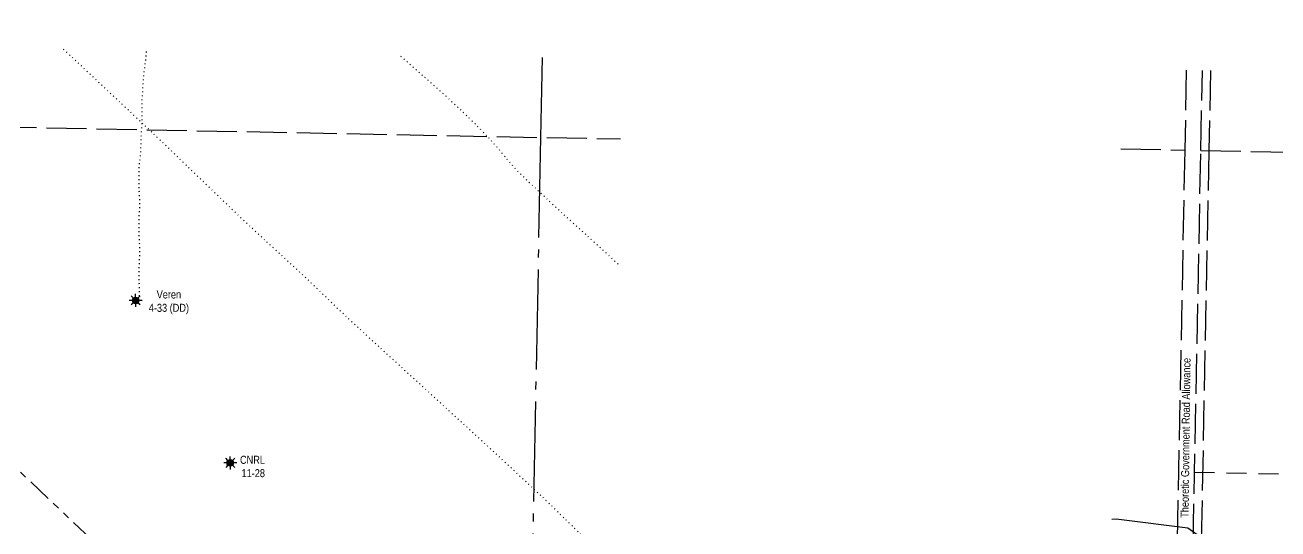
# Model space of a CAD drawing. Extents: x 398369 to 421873, y 6032457 to 6050071.
# Drawn here: x 409477 to 411042, y 6047825 to 6048455 of the extents above; entities that cross this region are included whole.
import ezdxf
from ezdxf.enums import TextEntityAlignment as Align

# ---------------------------------------------------------------- set-up
doc = ezdxf.new("R2010")
doc.units = 0
doc.header["$LTSCALE"] = 5
doc.header["$PDSIZE"] = 0.5
for name, pattern in [('foc-DOT', [1, 0.2, -0.8]), ('foc-DRILLPATH', [14.75, 6, -1.75, 1.75, -1.75, 1.75, -1.75]), ('foc-LSD', [8, 5, -3]), ('foc-QUARTERLINE', [33, 25, -3, 2, -3]), ('foc-UNSURVEYED', [12.5, 10, -2.5])]:
    doc.linetypes.add(name, pattern=pattern)
doc.layers.get('Defpoints').update_dxf_attribs({"color": 9})
for name, color, linetype in [('ABADATA-DRILL', 8, 'foc-DOT'), ('ABADATA-DRILL-T', 8, 'Continuous'), ('C-RW', 13, 'Continuous'), ('L-ROAD-T', 7, 'Continuous'), ('L-SECQ', 8, 'foc-QUARTERLINE'), ('L-SECTION-LSD', 7, 'foc-LSD'), ('L-USEC', 7, 'foc-UNSURVEYED'), ('P-PDRILLPATH', 12, 'foc-DRILLPATH')]:
    doc.layers.add(name, color=color, linetype=linetype)
doc.layers.add('C-RW-T', color=13, linetype='Continuous', lineweight=9)
doc.styles.add('80CG', font='ARIALN.TTF', dxfattribs={"height": 10})
doc.styles.add('80L', font='ARIALN.TTF', dxfattribs={"height": 10})
doc.dimstyles.new('Compass 5 000', dxfattribs={"dimscale": 5, "dimtxt": 9, "dimasz": 2, "dimexe": 0.2, "dimexo": 0.0625, "dimgap": 0.5, "dimtad": 0, "dimtih": 1, "dimtoh": 1, "dimzin": 0, "dimdsep": 46, "dimtxsty": '80CG', "dimcen": 0.1, "dimse1": 1, "dimse2": 1, "dimclrd": 256, "dimclrt": 256, "dimaunit": 1, "dimadec": 4, "dimazin": 0, "dimtfac": 0.06, "dimtofl": 0, "dimtmove": 0, "dimatfit": 1, "dimfxl": 0.2, "dimtolj": 1, "dimtzin": 0, "dimlwd": -1, "dimarcsym": 0})

# ---------------------------------------------------------------- blocks, each defined once
blk = doc.blocks.new('GAS')
h = blk.add_hatch(color=255)
h.dxf.hatch_style = 1
edge = h.paths.add_edge_path()
edge.add_arc((0, 0), 0.9, 0, 360)
for p, q in [((-0.81, 0), (-1.62, 0)), ((-0.57, 0.57), (-1.14, 1.14)), ((0, 0.81), (0, 1.62)), ((0.57, 0.57), (1.14, 1.14)), ((1.62, 0), (0.81, 0)), ((-0.57, -0.57), (-1.14, -1.14)), ((0, -0.81), (0, -1.62)), ((1.14, -1.14), (0.57, -0.57))]:
    blk.add_line(p, q)
blk.add_circle((0, 0), 0.8)
blk = doc.blocks.new('*D82')
at = {"layer": 'C-RW-T', "transparency": 16777216}
for p, q in [((410967.7, 6047749.2), (410999.3, 6047793.3)), ((410999.3, 6047793.3), (411009.3, 6047793.3)), ((410947.3, 6047720.7), (410941.5, 6047712.6))]:
    blk.add_line(p, q, dxfattribs=at)
for points in [[(410966.4, 6047750.1), (410969.1, 6047748.2), (410961.9, 6047741)], [(410946, 6047721.7), (410948.7, 6047719.8), (410953.2, 6047728.9)]]:
    blk.add_solid(points, dxfattribs=at)
at = {"layer": 'Defpoints', "color": 0, "transparency": 16777216}
for p in [(410961.9, 6047741), (410976.9, 6047730.3), (410968.2, 6047718.1)]:
    blk.add_point(p, dxfattribs=at)
at = {"layer": 'C-RW-T', "transparency": 16777216, "insert": (411048.4, 6047793.3), "char_height": 10, "attachment_point": 5, "style": '80CG'}
blk.add_mtext('\\A1;Veren\\P15.00 P/L R/W^JPLA 160738', dxfattribs=at)

msp = doc.modelspace()

# ---------------------------------------------------------------- linework, layer by layer
at = {"layer": 'ABADATA-DRILL', "flags": 128}
for points in [[(410210.377, 6047779.442), (410209.242, 6047780.542), (410202.312, 6047787.25), (410195.404, 6047794.027), (410181.649, 6047807.66), (410174.958, 6047814.282), (410168.278, 6047820.965), (410161.597, 6047827.627), (410154.835, 6047834.211), (410141.224, 6047847.541), (410134.513, 6047854.174), (410120.573, 6047867.52), (410113.656, 6047873.897), (410099.569, 6047886.896), (410078.894, 6047906.206), (410057.646, 6047925.887), (410043.548, 6047938.856), (410036.613, 6047945.254), (410015.28, 6047964.677), (409994.068, 6047984.157), (409972.77, 6048003.819), (409951.457, 6048023.201), (409937.306, 6048036.021), (409930.241, 6048042.451), (409923.325, 6048048.848), (409916.36, 6048055.266), (409909.216, 6048061.768), (409901.621, 6048068.738), (409894.548, 6048075.278), (409887.485, 6048081.798), (409873.44, 6048094.907), (409866.459, 6048101.545), (409859.549, 6048108.232), (409845.729, 6048121.646), (409824.807, 6048141.581), (409817.754, 6048148.13), (409803.588, 6048161.181), (409796.484, 6048167.702), (409789.391, 6048174.202), (409782.266, 6048180.663), (409761.037, 6048200.264), (409747.005, 6048213.552), (409740.024, 6048220.181), (409726.102, 6048233.486), (409719.183, 6048240.184), (409705.353, 6048253.568), (409698.402, 6048260.226), (409677.581, 6048280.228), (409656.851, 6048300.299), (409636.038, 6048320.222), (409614.963, 6048340.049), (409593.917, 6048359.776), (409572.86, 6048379.524), (409551.775, 6048399.302), (409544.783, 6048405.91), (409530.739, 6048419.098), (409523.263, 6048425.943)], [(409615.133, 6048110.581), (409615.133, 6048110.581), (409615.144, 6048110.591), (409615.8, 6048110.408), (409616.424, 6048109.086), (409617.013, 6048107.514), (409618.581, 6048106.902), (409618.74, 6048106.869), (409618.892, 6048106.926), (409618.968, 6048107.225), (409618.96, 6048107.865), (409618.97, 6048108.835), (409619.064, 6048110.073), (409619.273, 6048111.499), (409619.513, 6048113.025), (409619.715, 6048114.651), (409619.871, 6048116.459), (409619.962, 6048118.497), (409620.016, 6048120.706), (409620.081, 6048123.006), (409620.069, 6048125.406), (409619.981, 6048127.989), (409619.835, 6048130.732), (409619.652, 6048133.616), (409619.501, 6048136.56), (409619.392, 6048139.642), (409619.397, 6048142.893), (409619.525, 6048146.311), (409619.635, 6048149.84), (409619.745, 6048153.368), (409619.908, 6048157.006), (409620.224, 6048164.391), (409620.361, 6048171.75), (409620.307, 6048178.622), (409620.171, 6048181.795), (409619.961, 6048184.84), (409619.734, 6048187.995), (409619.601, 6048191.359), (409619.6, 6048194.849), (409619.599, 6048198.32), (409619.546, 6048201.692), (409619.443, 6048205.074), (409619.343, 6048208.557), (409619.373, 6048212.117), (409619.496, 6048215.756), (409619.74, 6048219.481), (409620.045, 6048223.236), (409620.307, 6048226.882), (409620.428, 6048230.44), (409620.378, 6048233.962), (409620.269, 6048237.535), (409620.14, 6048241.088), (409619.939, 6048244.592), (409619.685, 6048247.918), (409619.452, 6048251.253), (409619.35, 6048254.716), (409619.371, 6048258.246), (409619.387, 6048260.597), (409619.397, 6048264.077), (409619.424, 6048267.477), (409619.472, 6048270.887), (409619.61, 6048274.315), (409619.82, 6048277.811), (409620.099, 6048281.317), (409620.44, 6048284.88), (409620.801, 6048288.424), (409621.14, 6048291.888), (409621.439, 6048295.343), (409621.686, 6048298.728), (409621.813, 6048302.117), (409621.851, 6048305.506), (409621.898, 6048308.896), (409622.067, 6048312.363), (409622.267, 6048315.87), (409622.477, 6048319.387), (409622.705, 6048322.823), (409622.933, 6048326.219), (409623.17, 6048329.585), (409623.347, 6048332.952), (409623.416, 6048336.411), (409623.419, 6048340.102), (409623.415, 6048343.933), (409623.375, 6048347.464), (409623.322, 6048350.836), (409623.308, 6048354.137), (409623.324, 6048357.467), (409623.441, 6048360.806), (409623.668, 6048364.192), (409623.895, 6048367.528), (409624.053, 6048370.986), (409624.194, 6048374.523), (409624.377, 6048378.221), (409624.654, 6048382.096), (409624.982, 6048386.02), (409625.331, 6048389.974), (409625.657, 6048393.788), (409626.032, 6048397.532), (409626.508, 6048401.373), (409627.035, 6048405.263), (409627.556, 6048409.294), (409628.007, 6048413.385), (409628.409, 6048417.498), (409628.728, 6048421.473), (409628.878, 6048423.872)], [(410217.828, 6048155.985), (410206.077, 6048166.753), (410191.949, 6048179.732), (410177.77, 6048192.623), (410163.479, 6048205.406), (410149.282, 6048218.387), (410135.208, 6048231.516), (410121.173, 6048244.604), (410107.117, 6048257.673), (410093.32, 6048271.156), (410080.409, 6048285.452), (410067.938, 6048300.29), (410055.218, 6048314.633), (410041.906, 6048328.397), (410028.169, 6048341.899), (410014.315, 6048355.013), (410000.05, 6048368.136), (409985.719, 6048380.9), (409971.285, 6048393.556), (409956.774, 6048406.343), (409943.747, 6048417.698)]]:
    msp.add_lwpolyline(points, dxfattribs=at)
at = {"layer": 'C-RW', "flags": 128}
msp.add_lwpolyline([(411522.9, 6047381.925), (411437.662, 6047468.38), (411316.265, 6047767.184), (411263.363, 6047820.626), (411128.039, 6047684.151), (410929.459, 6047826.266), (410839.825, 6047837.484), (410834.188, 6047837.094)], dxfattribs=at)
at = {"layer": 'L-SECQ'}
for p, q in [((410122.961, 6048414.184), (410120.984, 6048314.246)), ((410120.984, 6048314.246), (410105.071, 6047510.076))]:
    msp.add_line(p, q, dxfattribs=at)
at = {"layer": 'L-SECTION-LSD'}
msp.add_line((410937.665, 6047895.992), (411742.198, 6047880.216), dxfattribs=at)
at = {"layer": 'L-USEC', "color": 6}
for p, q in [((410927.405, 6048398.41), (410925.445, 6048298.472)), ((410945.549, 6048298.078), (410947.509, 6048398.016)), ((410957.566, 6048397.818), (410955.606, 6048297.881))]:
    msp.add_line(p, q, dxfattribs=at)
at = {"layer": 'L-USEC'}
for p, q in [((409316.523, 6048330.021), (410220.921, 6048312.287)), ((410845.611, 6048300.038), (410925.445, 6048298.472)), ((410925.445, 6048298.472), (410909.676, 6047494.299)), ((410929.781, 6047493.905), (410945.549, 6048298.078)), ((410955.606, 6048297.881), (410939.838, 6047493.708)), ((410945.549, 6048298.078), (411849.948, 6048280.344))]:
    msp.add_line(p, q, dxfattribs=at)
at = {"layer": 'P-PDRILLPATH'}
msp.add_lwpolyline([(407825.303, 6049457.172), (410218.83, 6047187.121), (410353.878, 6047056.061)], dxfattribs=at)

# ---------------------------------------------------------------- block references
at = {"layer": 'ABADATA-DRILL-T', "xscale": 4.997834250000043, "yscale": 4.997834250000043, "zscale": 4.997834250000043}
for p in [(409615.144, 6048110.591), (409733.322, 6047907.662)]:
    msp.add_blockref('GAS', p, dxfattribs=at)

# ---------------------------------------------------------------- texts
at = {"layer": 'ABADATA-DRILL-T', "attachment_point": 1, "style": '80L'}
for s, width, insert, char_height in [('\\pxqc;Veren\\P4-33 (DD)', 55.19163, (409629.092, 6048123.003), 9.99567), ('\\pxqr;CNRL\\P11-28', 10.13132, (409766.55, 6047916.466), 9.9957)]:
    msp.add_mtext_dynamic_manual_height_columns(s, width=width, gutter_width=50.022, heights=[0], dxfattribs=dict(at, insert=insert, char_height=char_height))
at = {"layer": 'L-ROAD-T', "style": '80L'}
msp.add_text('Theoretic Government Road Allowance', height=9.99567, rotation=89.289943, dxfattribs=at).set_placement((410926.456, 6047938.935), align=Align.MIDDLE_CENTER)

# ---------------------------------------------------------------- dimensions: what is measured, and where the dimension line sits
at = {"layer": 'C-RW-T', "color": 3}
dim = msp.add_linear_dim(base=(410961.895, 6047741.047), p1=(410968.222, 6047718.086), p2=(410976.946, 6047730.272), angle=54.401379, text='Veren\\P15.00 P/L R/W^JPLA 160738', dimstyle='Compass 5 000', dxfattribs=at)
dim.commit()
dim.dimension.update_dxf_attribs({"geometry": '*D82', "text_midpoint": (411048.384, 6047793.294), "dimtype": 161})

doc.saveas('drawing.dxf')
